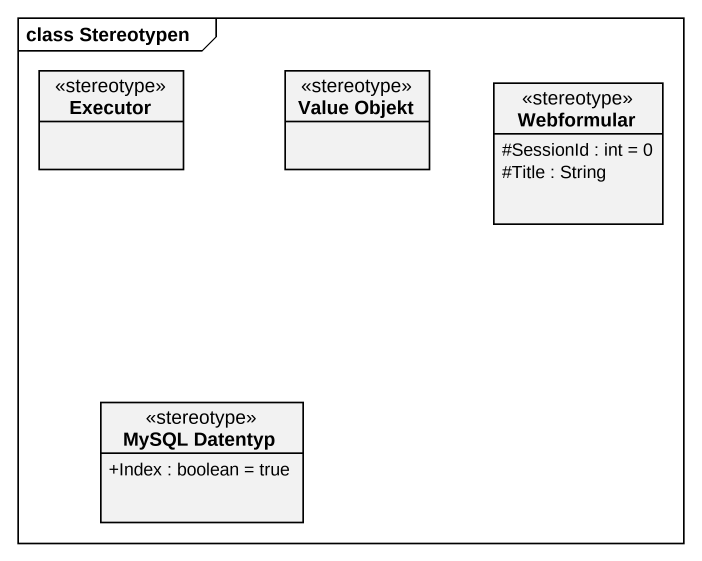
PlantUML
@startuml
mainframe class Stereotypen
hide circle
hide empty members
skinparam classAttributeIconSize 0
class Executor <<stereotype>>
class "Value Objekt" as Value_Objekt <<stereotype>>
class Webformular <<stereotype>> {
  #SessionId : int = 0
  #Title : String
}
class "MySQL Datentyp" as MySQL_Datentyp <<stereotype>> {
  +Index : boolean = true
}
@enduml
